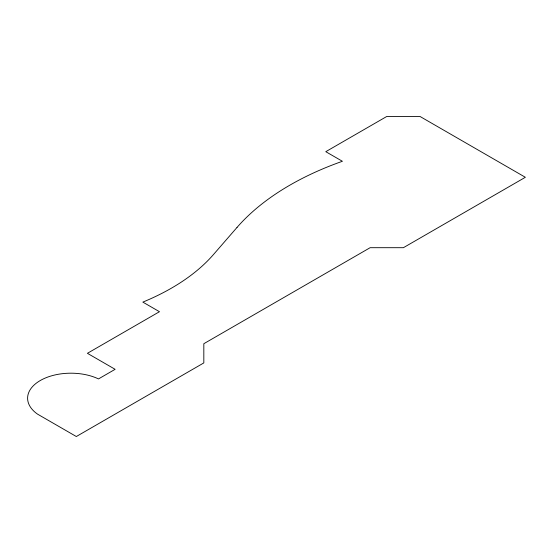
<?xml version="1.0" encoding="UTF-8"?>
<svg xmlns="http://www.w3.org/2000/svg" width="553" height="553" viewBox="0 0 553 553"><rect width="100%" height="100%" fill="white"/><g stroke="black" fill="none" stroke-linecap="round" stroke-linejoin="round"><path stroke-width="0.83" d="M237.023 227.428L213.444 254.574A224.394 129.554 0 0 1 142.847 302.104L159.471 311.705L87.409 353.312L115.128 369.314L98.496 378.916A43.314 25.009 0 0 0 40.286 380.519A43.314 25.009 0 0 0 37.514 414.121L76.321 436.524L203.822 362.913L203.822 343.71L370.13 247.696L403.393 247.696L525.35 177.285L420.024 116.476L386.761 116.476L325.779 151.681L342.411 161.282A282.832 163.294 0 0 0 237.023 227.428"/></g></svg>
